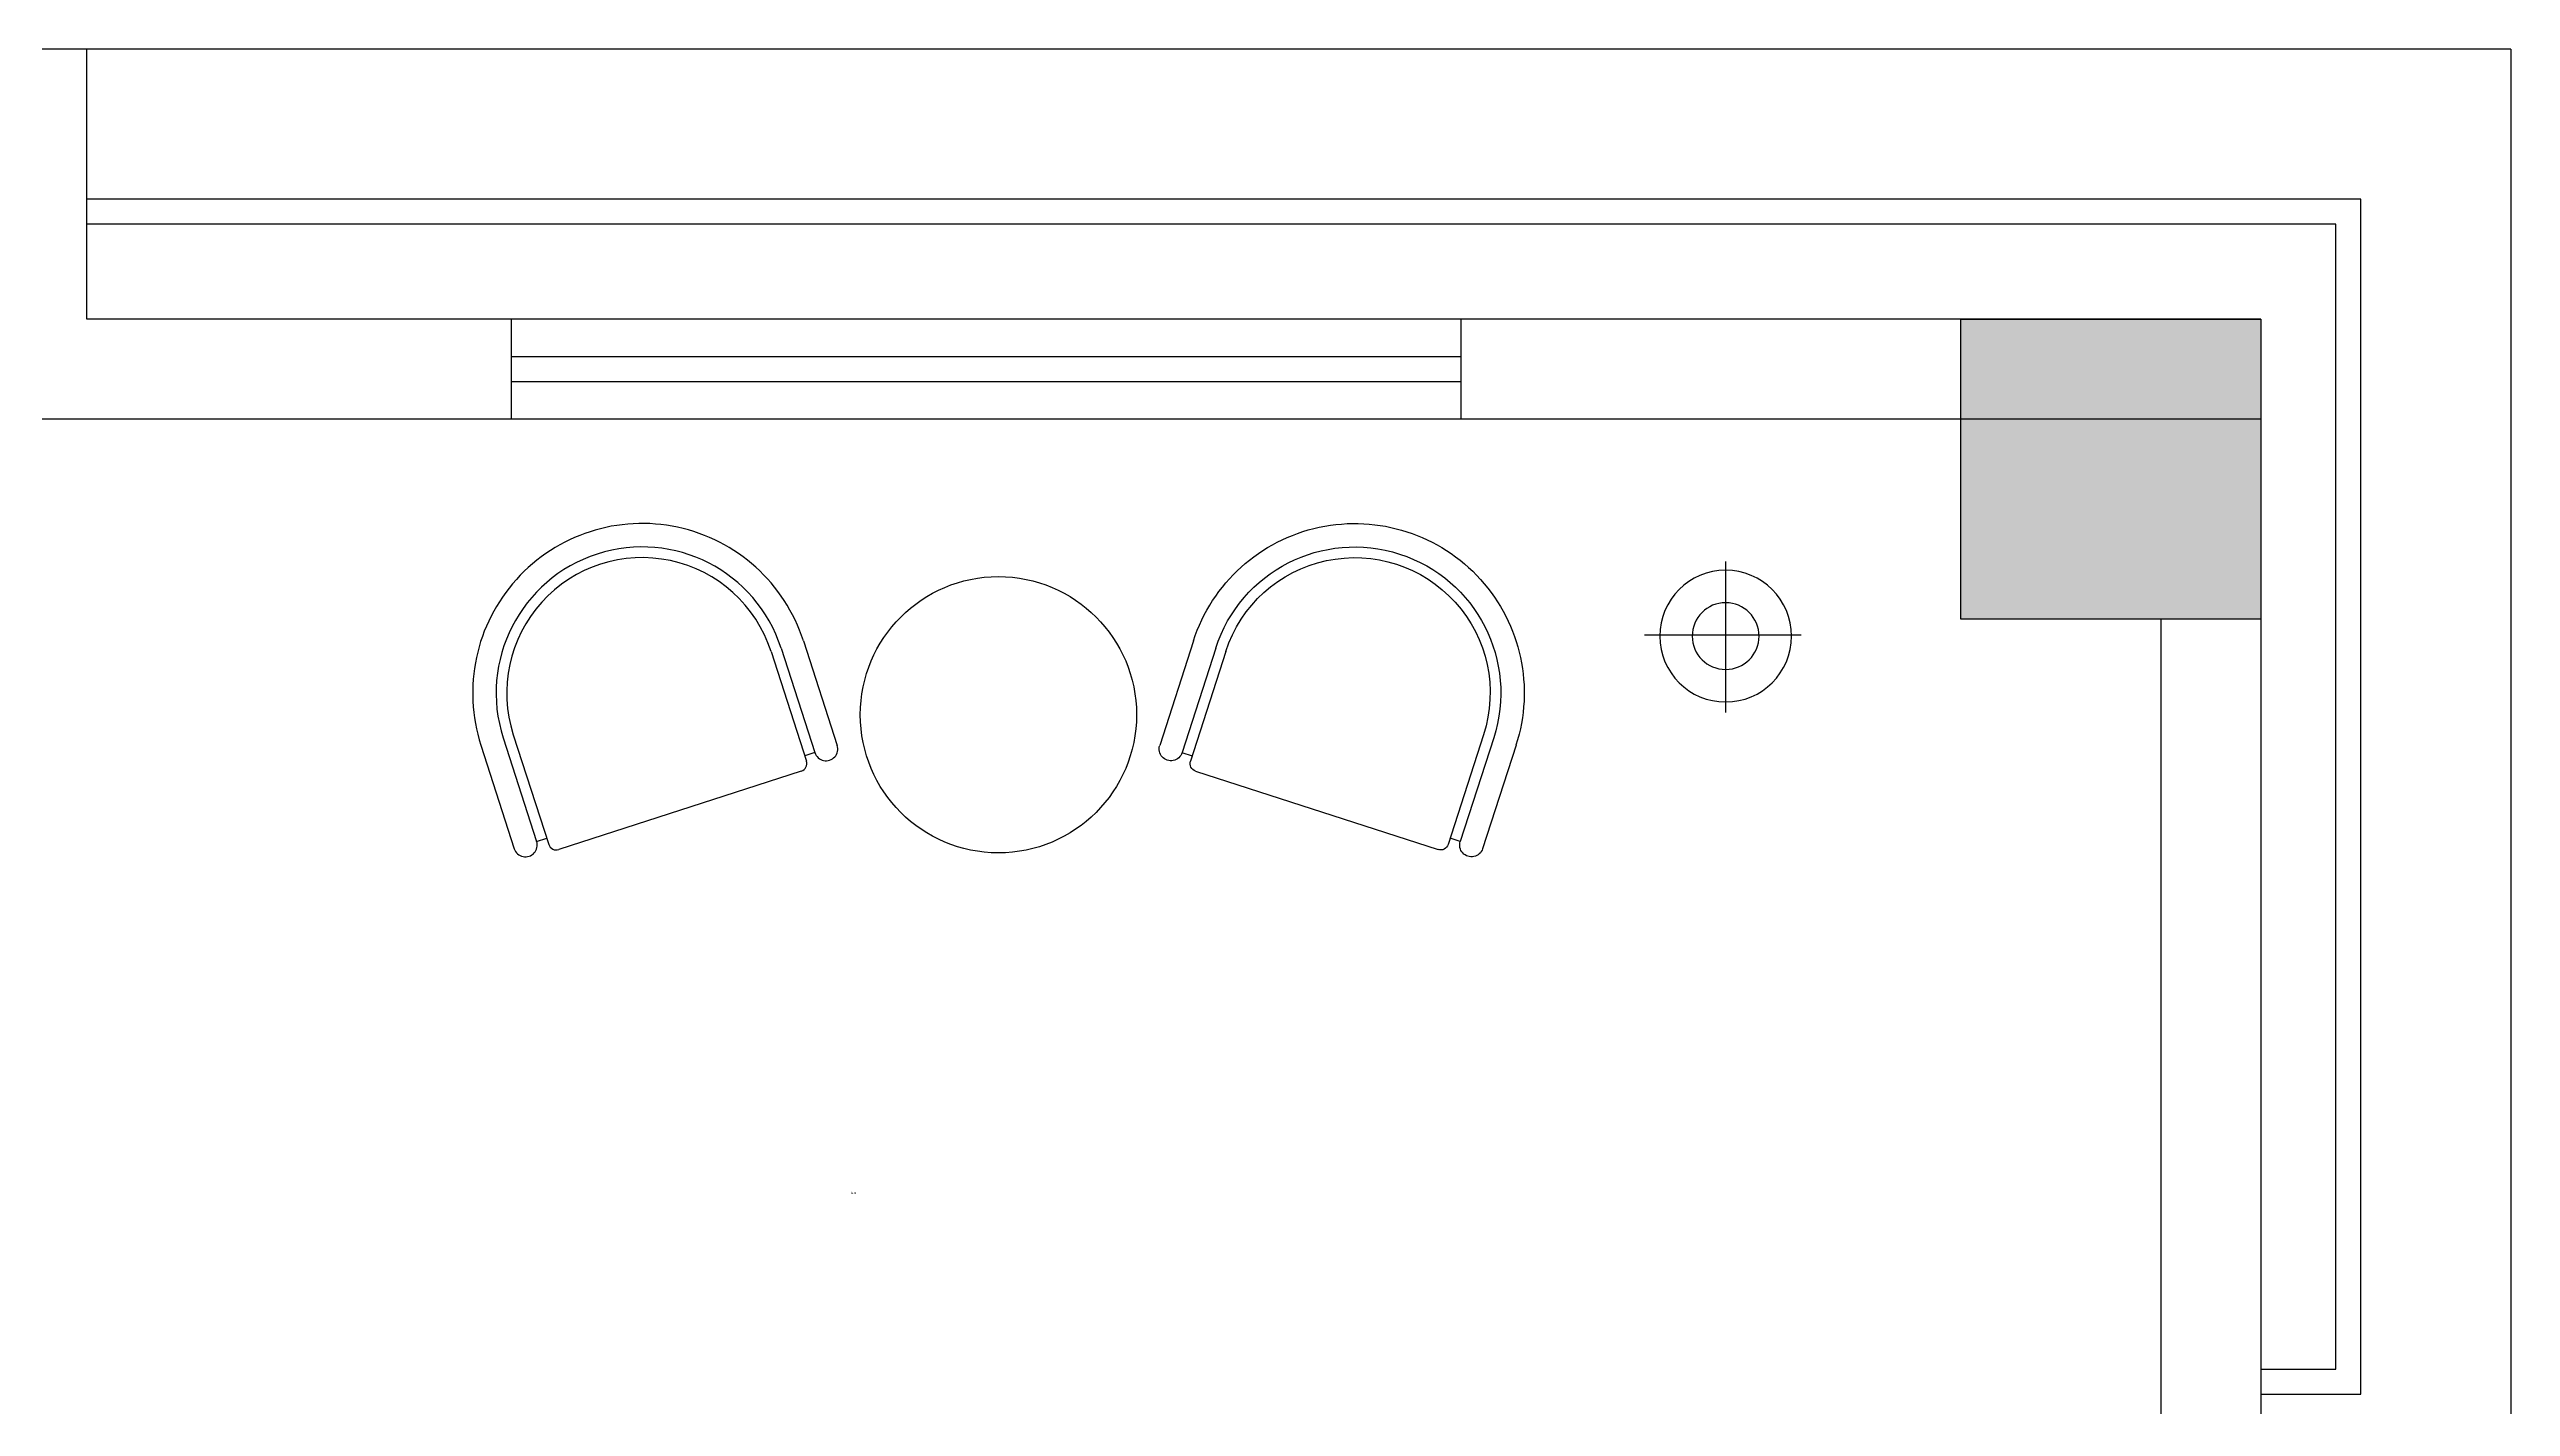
# Model space of a CAD drawing. Header units: centimetres. Extents: x 8510 to 16419, y -974 to 2536.
# Drawn here: x 13828.1 to 14320.6, y 1604.6 to 1876.1 of the extents above; entities that cross this region are included whole.
import ezdxf

# ---------------------------------------------------------------- set-up
doc = ezdxf.new("R2010")
doc.units = ezdxf.units.CM
for name, color, linetype in [('5', 5, 'Continuous'), ('AXIS', 3, 'Continuous'), ('楼梯', 6, 'Continuous'), ('窗线', 2, 'Continuous'), ('轴线', 1, 'Continuous')]:
    doc.layers.add(name, color=color, linetype=linetype)
doc.styles.add('文3.5', font='', dxfattribs={"height": 3.5})
doc.styles.get('文3.5').set_extended_font_data('PMingLiU')

# ---------------------------------------------------------------- blocks, each defined once
blk = doc.blocks.new('15')
at = {"layer": '5'}
for p, q in [((-326733.9, -97218.7), (-326801.4, -97427.8)), ((-326689.2, -97233.1), (-326756.7, -97442.2)), ((-326669, -97239.7), (-326739.9, -97459.2)), ((-326153.4, -97406.3), (-326224.3, -97625.8)), ((-326133.2, -97412.8), (-326200, -97619.9)), ((-326756.9, -97442.2), (-326736.7, -97448.5)), ((-326088.5, -97427.3), (-326155.3, -97634.3)), ((-326729.6, -97479.3), (-326244.4, -97636.1)), ((-326200, -97619.9), (-326220.3, -97613.3))]:
    blk.add_line(p, q, dxfattribs=at)
at = {"layer": '5', "extrusion": (0, 0, -1)}
for centre, major_axis, start_param, end_param in [((-326411.2, -97323), (-154.4, 301.9), -0.78537, 2.356223), ((-326411.2, -97323), (-133.3, 260), -0.784328, 2.357264), ((-326411.2, -97323), (-123.9, 240.9), -0.783289, 2.358304), ((-326779.1, -97435), (-16.6, 16.6), 2.668774, 5.810367), ((-326724.7, -97464.1), (-11.3, 11.3), 4.239571, 5.810367), ((-326239.5, -97620.9), (-11.3, 11.3), 2.668774, 4.239571), ((-326177.7, -97627.1), (-16.6, 16.6), 2.668774, 5.810367)]:
    blk.add_ellipse(centre, major_axis=major_axis, ratio=1, start_param=start_param, end_param=end_param, dxfattribs=at)
blk = doc.blocks.new('14')
at = {"layer": '5'}
for p, q in [((-328465.5, -97349.5), (-328465.5, -97035.9)), ((-328612.8, -97198.2), (-328311.3, -97198.2))]:
    blk.add_line(p, q, dxfattribs=at)
for radius in [131.8, 66.8]:
    blk.add_circle((-328463.8, -97198.2), radius, dxfattribs=at)

msp = doc.modelspace()

# ---------------------------------------------------------------- linework, layer by layer
at = {"layer": '5', "color": 7}
msp.add_circle((14017.99, 1743.03), 27.63, dxfattribs=at)
at = {"layer": '楼梯', "color": 7}
for q in [(13835.58, 1876.13), (14320.58, 1577.13)]:
    msp.add_line((14320.58, 1876.13), q, dxfattribs=at)
at = {"layer": '窗线', "color": 7}
for p, q in [((14110.58, 1822.13), (13920.58, 1822.13)), ((14110.58, 1814.63), (13920.58, 1814.63)), ((14110.58, 1809.63), (13920.58, 1809.63)), ((14110.58, 1802.13), (13920.58, 1802.13))]:
    msp.add_line(p, q, dxfattribs=at)
for points in [[(14270.58, 1607.13), (14290.58, 1607.13), (14290.58, 1846.13), (13835.58, 1846.13)], [(14270.58, 1612.13), (14285.58, 1612.13), (14285.58, 1841.13), (13835.58, 1841.13)]]:
    msp.add_lwpolyline(points, dxfattribs=at)
at = {"layer": '轴线', "color": 7}
for p, q in [((13835.58, 1876.13), (13760.58, 1876.13)), ((13835.58, 1822.13), (13835.58, 1876.13)), ((13920.58, 1822.13), (13835.58, 1822.13)), ((13920.58, 1802.13), (13920.58, 1822.13)), ((14110.58, 1802.13), (14110.58, 1822.13)), ((14270.58, 1822.13), (14110.58, 1822.13)), ((14270.58, 1822.13), (14270.58, 1202.13)), ((13920.58, 1802.13), (13660.58, 1802.13)), ((14270.58, 1802.13), (14110.58, 1802.13)), ((14250.58, 1762.13), (14250.58, 1202.13))]:
    msp.add_line(p, q, dxfattribs=at)
msp.add_lwpolyline([(14210.58, 1822.13), (14270.58, 1822.13), (14270.58, 1762.13), (14210.58, 1762.13)], close=True, dxfattribs=at)
msp.add_solid([(14210.58, 1822.13), (14270.58, 1822.13), (14210.58, 1762.13), (14270.58, 1762.13)], dxfattribs=at)

# ---------------------------------------------------------------- block references
at = {"layer": '5', "color": 7, "linetype": 'Continuous', "yscale": 0.1, "zscale": 0.1}
for p, xscale in [((-18694.41, 11479.67), -0.1), ((46730.4, 11479.67), 0.1)]:
    msp.add_blockref('15', p, dxfattribs=dict(at, xscale=xscale))
at = {"layer": '5', "color": 7, "linetype": 'Continuous', "xscale": -0.1, "yscale": 0.1, "zscale": 0.1, "rotation": 90}
msp.add_blockref('14', (4443.67, -31087.62), dxfattribs=at)

# ---------------------------------------------------------------- texts
at = {"layer": 'AXIS', "color": 7, "style": '文3.5'}
msp.add_text('标间', height=0.35, dxfattribs=at).set_placement((13988.54, 1647.22))

doc.saveas('drawing.dxf')
